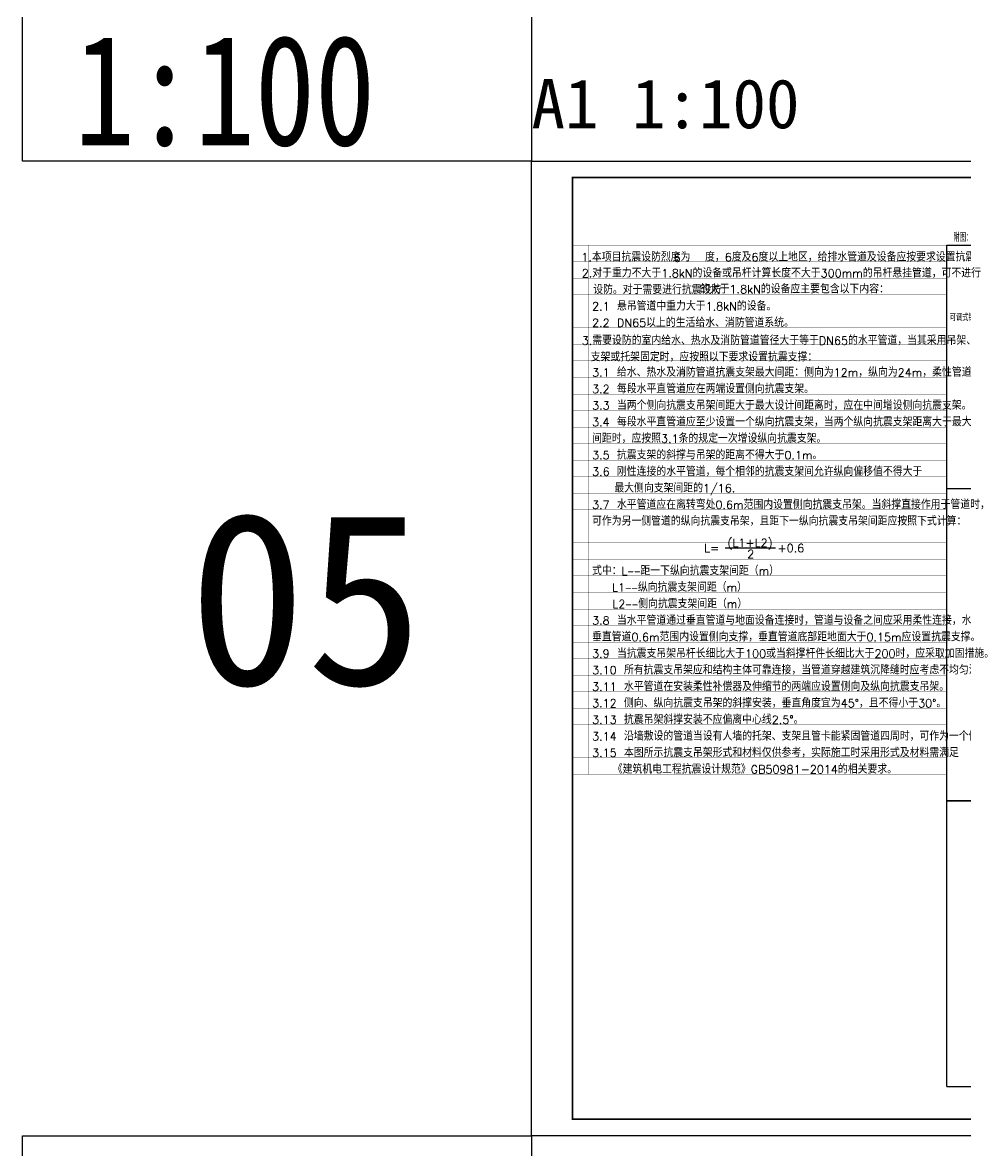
# Model space of a CAD drawing. Extents: x 27938 to 650306, y -92720 to 1524912.
# Drawn here: x 229214 to 286648, y 795976 to 864717 of the extents above; entities that cross this region are included whole.
import ezdxf

# ---------------------------------------------------------------- set-up
doc = ezdxf.new("R2010")
doc.units = 0
doc.header["$LTSCALE"] = 1000
doc.header["$MEASUREMENT"] = 0
for name, color, linetype in [('0s_水标注', 7, 'Continuous'), ('DIM_SYMB', 3, 'Continuous'), ('text', 7, 'Continuous'), ('W_DIM', 4, 'Continuous'), ('WP_TEXTLINE', 107, 'Continuous'), ('图框', 140, 'Continuous')]:
    doc.layers.add(name, color=color, linetype=linetype)
doc.layers.add('A-文字', color=3, linetype='Continuous', lineweight=30)
doc.layers.add('yichutu', color=7, linetype='Continuous', true_color=0xffffff, plot=False)
doc.styles.add('_TCH_LABEL', font='simhei.ttf')
doc.styles.add('C', font='simhei.ttf')
doc.styles.add('HZ', font='txt', dxfattribs={"bigfont": 'hztxt'})
doc.styles.add('wwp100', font='txt.shx', dxfattribs={"width": 0.7, "height": 400, "bigfont": 'hztxt.shx'})
doc.styles.add('黑体', font='simhei.ttf')

# ---------------------------------------------------------------- blocks, each defined once
blk = doc.blocks.new('TK')
at = {"layer": '图框'}
blk.add_lwpolyline([(465375, 548714), (549475, 548714), (549475, 489314), (465375, 489314)], close=True, dxfattribs=at)
blk.add_lwpolyline([(465375, 548714), (549475, 548714), (549475, 489314), (465375, 489314)], close=True, dxfattribs=at)
at = {"layer": '图框', "const_width": 100}
blk.add_lwpolyline([(548475, 490314), (548475, 547714), (467875, 547714), (467875, 490314)], close=True, dxfattribs=at)
blk = doc.blocks.new('yct-841-594-84100-59399.9999999999-100-1000.0')
at = {"layer": 'yichutu', "color": 7, "true_color": 0xffffff}
blk.add_lwpolyline([(0, 0), (0, 59400), (84100, 59400), (84100, 0)], close=True, dxfattribs=at)
at = {"layer": 'yichutu', "color": 7, "true_color": 0xffffff, "style": '_TCH_LABEL'}
blk.add_text('A1 1:100', height=3000, dxfattribs=at).set_placement((0, 61400))

msp = doc.modelspace()

# ---------------------------------------------------------------- linework, layer by layer
at = {"color": 7}
for p, q in [((285511.3, 817284.7), (285511.3, 836294.1)), ((309593.1, 836294.1), (285515.5, 836298.1)), ((285511.3, 817284.7), (332328.1, 817284.7)), ((309588.4, 817284.7), (285511.3, 817284.7)), ((285511.3, 799864.4), (285511.3, 817284.7)), ((285508.9, 799864.4), (332325.8, 799864.4))]:
    msp.add_line(p, q, dxfattribs=at)
msp.add_lwpolyline([(285511.3, 851149.4), (298188.5, 851149.4), (298188.5, 836294.1), (285511.3, 836294.1)], close=True)
at = {"layer": '0s_水标注', "const_width": 18}
for points in [[(262733.9, 851149.4), (262733.9, 820909.4)], [(263674.1, 851149.4), (263674.1, 818893.4)], [(285511.3, 831997.4), (262733.9, 831997.4)], [(285511.3, 830989.4), (262733.9, 830989.4)], [(285511.3, 829981.4), (262733.9, 829981.4)], [(285511.3, 828973.4), (262733.9, 828973.4)], [(285511.3, 827965.4), (262733.9, 827965.4)], [(285511.3, 826957.4), (262733.9, 826957.4)], [(285511.3, 825949.4), (262733.9, 825949.4)], [(285511.3, 824941.4), (262733.9, 824941.4)], [(285511.3, 823933.4), (262733.9, 823933.4)], [(285511.3, 823933.4), (262733.9, 823933.4)], [(285511.3, 822925.4), (262733.9, 822925.4)], [(285511.3, 821917.4), (262733.9, 821917.4)], [(285511.3, 820909.4), (262733.9, 820909.4)], [(285511.3, 819901.4), (262733.9, 819901.4)], [(285511.3, 818893.4), (262733.9, 818893.4)]]:
    msp.add_lwpolyline(points, dxfattribs=at)
at = {"layer": '0s_水标注'}
msp.add_lwpolyline([(272019.1, 832711), (275075.5, 832711)], dxfattribs=at)
at = {"layer": 'A-文字'}
msp.add_lwpolyline([(262714.1, 855273.7), (333318.2, 855273.7), (333318.2, 797872.1), (262714.1, 797872.1)], close=True, dxfattribs=at)
at = {"layer": 'text', "color": 2}
msp.add_lwpolyline([(260214.1, 779065.3), (229214.1, 779065.3), (229214.1, 796873.7), (260214.1, 796873.7)], close=True, dxfattribs=at)
at = {"layer": 'WP_TEXTLINE'}
for points, const_width in [([(285511.3, 851149.4), (262733.9, 851149.4)], 18), ([(285511.3, 851149.4), (262733.9, 851149.4)], 15), ([(285511.3, 851149.4), (285511.3, 818893.4)], 18), ([(285511.3, 850141.4), (262733.9, 850141.4)], 18), ([(285511.3, 849133.4), (262733.9, 849133.4)], 18), ([(285511.3, 848125.4), (262733.9, 848125.4)], 18), ([(285511.3, 847117.4), (262733.9, 847117.4)], 18), ([(285511.3, 846109.4), (262733.9, 846109.4)], 18), ([(285511.3, 845101.4), (262733.9, 845101.4)], 18), ([(285511.3, 844093.4), (262733.9, 844093.4)], 18), ([(285511.3, 843085.4), (262733.9, 843085.4)], 18), ([(285511.3, 842077.4), (262733.9, 842077.4)], 18), ([(285511.3, 841069.4), (262733.9, 841069.4)], 18), ([(285511.3, 840061.4), (262733.9, 840061.4)], 18), ([(285511.3, 839053.4), (262733.9, 839053.4)], 18), ([(285511.3, 838045.4), (262733.9, 838045.4)], 18), ([(285511.3, 837037.4), (262733.9, 837037.4)], 18), ([(285511.3, 836029.4), (262733.9, 836029.4)], 18), ([(285511.3, 835021.4), (262733.9, 835021.4)], 18), ([(285511.3, 834013.4), (262733.9, 834013.4)], 18), ([(285511.3, 833005.4), (262733.9, 833005.4)], 18)]:
    msp.add_lwpolyline(points, dxfattribs=dict(at, const_width=const_width))
at = {"layer": '图框', "color": 2}
msp.add_lwpolyline([(260214.1, 856273.7), (229214.1, 856273.7), (229214.1, 874273.7), (260214.1, 874273.7)], close=True, dxfattribs=at)

# ---------------------------------------------------------------- block references
msp.add_blockref('TK', (-205160.9, 307560))
at = {"layer": 'yichutu'}
msp.add_blockref('yct-841-594-84100-59399.9999999999-100-1000.0', (260214.1, 796873.7), dxfattribs=at)

# ---------------------------------------------------------------- texts
at = {"style": 'HZ', "width": 0.6}
msp.add_text('附图：抗震吊支架安装详图', height=479.971, dxfattribs=at).set_placement((285909.4, 851368.3))
at = {"layer": '0s_水标注', "style": 'HZ'}
for s, p in [('1.本项目抗震设防烈度为  度，6度及6度以上地区，给排水管道及设备应按要求设置抗震支架系统。', (263253.3, 850168.3)), ('6', (268872.8, 850141.4)), ('2.对于重力不大于1.8kN的设备或吊杆计算长度不大于300mm的吊杆悬挂管道，可不进行 ', (263275, 849186.6)), ('设防。对于需要进行抗震设防', (263975, 848178.6)), ('的大于1.8kN的设备应主要包含以下内容：', (270476.8, 848213.4)), ('2.1 悬吊管道中重力大于1.8kN的设备。', (263903, 847173)), ('2.2 DN65以上的生活给水、消防管道系统。', (263903, 846165)), ('3.需要设防的室内给水、热水及消防管道管径大于等于DN65的水平管道，当其采用吊架、 ', (263275, 845081.2)), ('支架或托架固定时，应按照以下要求设置抗震支撑：', (263822, 844073.2)), ('3.1 给水、热水及消防管道抗震支架最大间距：侧向为12m，纵向为24m，柔性管道减半。', (263903, 843141)), ('3.2 每段水平直管道应在两端设置侧向抗震支架。', (263903, 842133)), ('3.3 当两个侧向抗震支吊架间距大于最大设计间距离时，应在中间增设侧向抗震支架。', (263903, 841125)), ('3.4 每段水平直管道应至少设置一个纵向抗震支架，当两个纵向抗震支架距离大于最大设计 ', (263903, 840117)), ('间距时，应按照3.1条的规定一次增设纵向抗震支架。', (263903, 839109)), ('3.5 抗震支架的斜撑与吊架的距离不得大于0.1m。', (263903, 838101)), ('3.6 刚性连接的水平管道，每个相邻的抗震支架间允许纵向偏移值不得大于 ', (263903, 837093)), ('最大侧向支架间距的1/16.', (265263, 836085)), ('3.7 水平管道应在离转弯处0.6m范围内设置侧向抗震支吊架。当斜撑直接作用于管道时， ', (263903, 835077)), ('可作为另一侧管道的纵向抗震支吊架，且距下一纵向抗震支吊架间距应按照下式计算：', (263903, 834069)), ('(L1+L2)', (272156, 832759.5)), ('L=', (270733.5, 832437.5)), ('2', (273356, 832074.4)), ('+0.6', (275201.6, 832437.5)), ('式中：L——距一下纵向抗震支架间距（m）', (263903, 831045)), ('L1——纵向抗震支架间距（m）', (265120.2, 830037)), ('L2——侧向抗震支架间距（m）', (265137.3, 829029)), ('3.8 当水平管道通过垂直管道与地面设备连接时，管道与设备之间应采用柔性连接，水平管道距 ', (263903, 828021)), ('垂直管道0.6m范围内设置侧向支撑，垂直管道底部距地面大于0.15m应设置抗震支撑。', (263903, 827013)), ('3.9 当抗震支吊架吊杆长细比大于100或当斜撑杆件长细比大于200时，应采取加固措施。', (263903, 826005)), ('3.10 所有抗震支吊架应和结构主体可靠连接，当管道穿越建筑沉降缝时应考虑不均匀沉降的影响。', (263903, 824997)), ('3.11 水平管道在安装柔性补偿器及伸缩节的两端应设置侧向及纵向抗震支吊架。', (263903, 823989)), ('3.12 侧向、纵向抗震支吊架的斜撑安装，垂直角度宜为45°，且不得小于30°。', (263903, 822981)), ('3.13 抗震吊架斜撑安装不应偏离中心线2.5°。', (263903, 821973)), ('3.14 沿墙敷设的管道当设有人墙的托架、支架且管卡能紧固管道四周时，可作为一个侧向抗震支撑。', (263903, 820965)), ('3.15 本图所示抗震支吊架形式和材料仅供参考，实际施工时采用形式及材料需满足 ', (263903, 819957)), ('《建筑机电工程抗震设计规范》GB50981-2014的相关要求。', (265165.5, 818949))]:
    msp.add_text(s, height=500, dxfattribs=at).set_placement(p)
at = {"layer": 'DIM_SYMB', "color": 6, "style": 'C'}
msp.add_text('05', height=10514.77, dxfattribs=at).set_placement((239331, 824357.6))
at = {"layer": 'W_DIM', "color": 7, "style": 'wwp100', "width": 0.7}
msp.add_text('可调式铰链A', height=400, dxfattribs=at).set_placement((285696.6, 846531.1))
at = {"layer": '图框', "color": 2, "style": '黑体', "width": 0.8}
msp.add_text('1:100', height=6729.45, dxfattribs=at).set_placement((232377.3, 857230.4))

doc.saveas('drawing.dxf')
